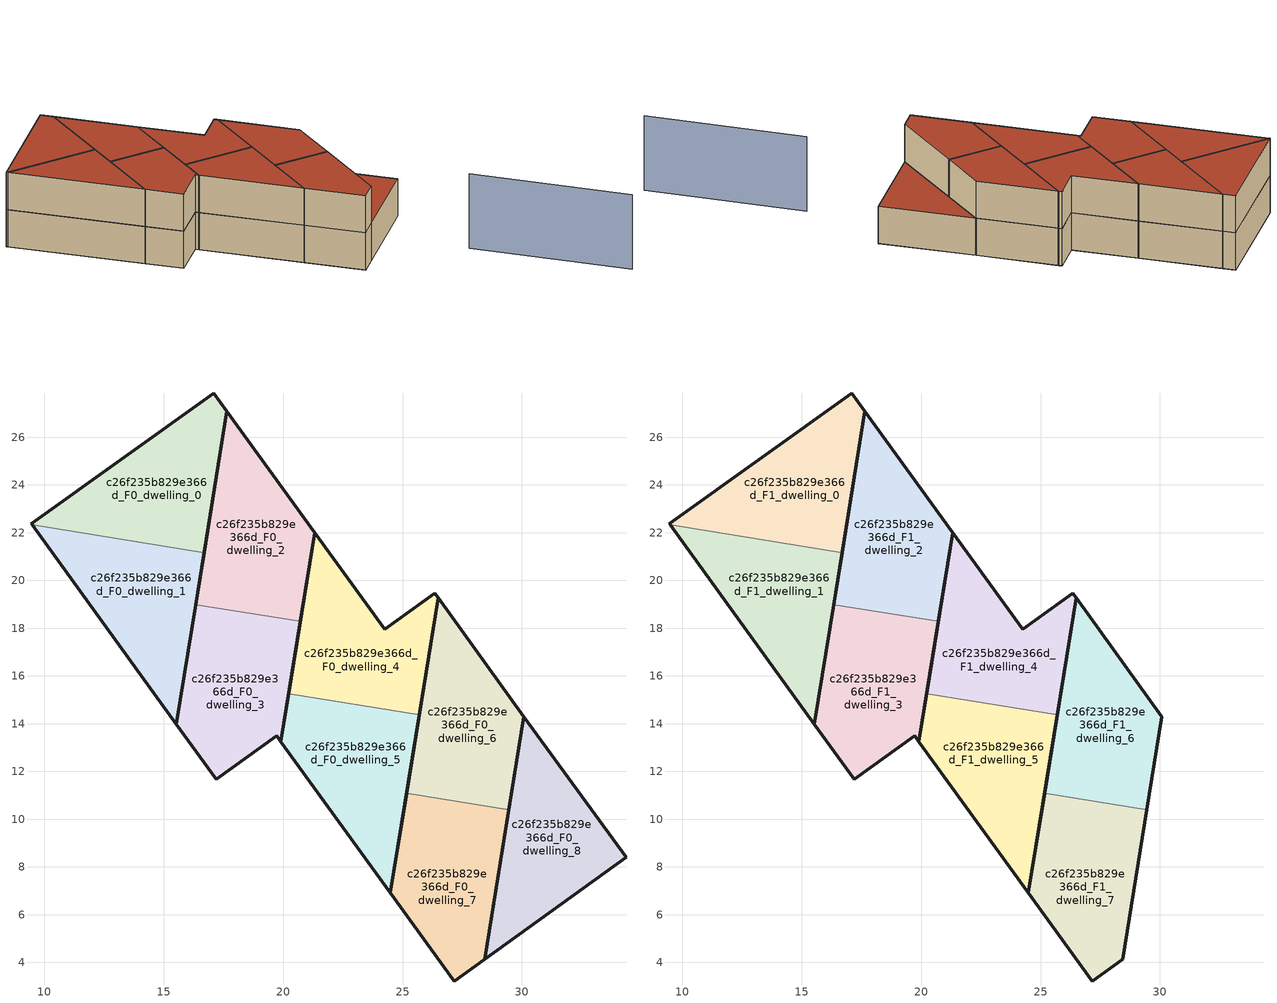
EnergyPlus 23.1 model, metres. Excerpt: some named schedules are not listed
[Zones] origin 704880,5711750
c26f235b829e366d_F0_dwelling_0
 floor ground (EU_floor_Construction): 16.69,21.16 17.64,27.08 17.08,27.85 9.46,22.36 9.48,22.33 z0
 wall outside (EU_wall_Construction): 9.48,22.33 9.46,22.36 17.08,27.85 17.64,27.08 16.69,21.16 z0:3
 wall to c26f235b829e366d_F0_dwelling_1 (EU_wall_Construction): 16.69,21.16 9.48,22.33 z0:3
c26f235b829e366d_F0_dwelling_1
 floor ground (EU_floor_Construction): 15.53,13.98 16.69,21.16 9.48,22.33 z0
 wall outside (EU_wall_Construction): 16.69,21.16 15.53,13.98 9.48,22.33 z0:3
c26f235b829e366d_F0_dwelling_2
 floor ground (EU_floor_Construction): 20.72,18.28 21.32,22 17.64,27.08 16.33,18.99 z0
 wall outside (EU_wall_Construction): 16.33,18.99 17.64,27.08 21.32,22 20.72,18.28 z0:3
 wall to c26f235b829e366d_F0_dwelling_3 (EU_wall_Construction): 20.72,18.28 16.33,18.99 z0:3
c26f235b829e366d_F0_dwelling_3
 floor ground (EU_floor_Construction): 19.9,13.25 20.72,18.28 16.33,18.99 15.53,13.98 17.2,11.67 19.73,13.49 z0
 wall outside (EU_wall_Construction): 20.72,18.28 19.9,13.25 19.73,13.49 17.2,11.67 15.53,13.98 16.33,18.99 z0:3
c26f235b829e366d_F0_dwelling_4
 floor ground (EU_floor_Construction): 25.7,14.37 26.49,19.26 26.34,19.47 24.24,17.96 21.32,22 20.23,15.25 z0
 wall outside (EU_wall_Construction): 20.23,15.25 21.32,22 24.24,17.96 26.34,19.47 26.49,19.26 25.7,14.37 z0:3
 wall to c26f235b829e366d_F0_dwelling_5 (EU_wall_Construction): 25.7,14.37 20.23,15.25 z0:3
c26f235b829e366d_F0_dwelling_5
 floor ground (EU_floor_Construction): 24.49,6.92 25.7,14.37 20.23,15.25 19.9,13.25 z0
 wall outside (EU_wall_Construction): 25.7,14.37 24.49,6.92 19.9,13.25 20.23,15.25 z0:3
c26f235b829e366d_F0_dwelling_6
 floor ground (EU_floor_Construction): 29.45,10.4 30.08,14.3 26.49,19.26 25.17,11.09 z0
 wall outside (EU_wall_Construction): 25.17,11.09 26.49,19.26 30.08,14.3 29.45,10.4 z0:3
 wall to c26f235b829e366d_F0_dwelling_7 (EU_wall_Construction): 29.45,10.4 25.17,11.09 z0:3
c26f235b829e366d_F0_dwelling_7
 floor ground (EU_floor_Construction): 28.44,4.14 29.45,10.4 25.17,11.09 24.49,6.92 27.17,3.22 z0
 wall outside (EU_wall_Construction): 29.45,10.4 28.44,4.14 27.17,3.22 24.49,6.92 25.17,11.09 z0:3
c26f235b829e366d_F0_dwelling_8
 floor ground (EU_floor_Construction): 34.36,8.4 30.08,14.3 28.44,4.14 z0
 wall outside (EU_wall_Construction): 30.08,14.3 34.36,8.4 28.44,4.14 30.08,14.3 z0:3
 roof outside (EU_roof_Construction): 30.08,14.3 34.36,8.4 28.44,4.14 z3
c26f235b829e366d_F1_dwelling_0
 floor to c26f235b829e366d_F0_dwelling_0 (EU_floor_Construction): 16.69,21.16 17.64,27.08 17.08,27.85 9.46,22.36 9.48,22.33 z3
 wall outside (EU_wall_Construction): 9.48,22.33 9.46,22.36 17.08,27.85 17.64,27.08 16.69,21.16 z3:6
 wall to c26f235b829e366d_F1_dwelling_1 (EU_wall_Construction): 16.69,21.16 9.48,22.33 z3:6
 roof outside (EU_roof_Construction): 17.08,27.85 17.64,27.08 16.69,21.16 9.48,22.33 9.46,22.36 z6
c26f235b829e366d_F1_dwelling_1
 floor to c26f235b829e366d_F0_dwelling_1 (EU_floor_Construction): 15.53,13.98 16.69,21.16 9.48,22.33 z3
 wall outside (EU_wall_Construction): 16.69,21.16 15.53,13.98 9.48,22.33 z3:6
 roof outside (EU_roof_Construction): 16.69,21.16 15.53,13.98 9.48,22.33 z6
c26f235b829e366d_F1_dwelling_2
 floor to c26f235b829e366d_F0_dwelling_2 (EU_floor_Construction): 20.72,18.28 21.32,22 17.64,27.08 16.33,18.99 z3
 wall outside (EU_wall_Construction): 16.33,18.99 17.64,27.08 21.32,22 20.72,18.28 z3:6
 wall to c26f235b829e366d_F1_dwelling_3 (EU_wall_Construction): 20.72,18.28 16.33,18.99 z3:6
 roof outside (EU_roof_Construction): 17.64,27.08 21.32,22 20.72,18.28 16.33,18.99 z6
c26f235b829e366d_F1_dwelling_3
 floor to c26f235b829e366d_F0_dwelling_3 (EU_floor_Construction): 19.9,13.25 20.72,18.28 16.33,18.99 15.53,13.98 17.2,11.67 19.73,13.49 z3
 wall outside (EU_wall_Construction): 20.72,18.28 19.9,13.25 19.73,13.49 17.2,11.67 15.53,13.98 16.33,18.99 z3:6
 roof outside (EU_roof_Construction): 20.72,18.28 19.9,13.25 19.73,13.49 17.2,11.67 15.53,13.98 16.33,18.99 z6
c26f235b829e366d_F1_dwelling_4
 floor to c26f235b829e366d_F0_dwelling_4 (EU_floor_Construction): 25.7,14.37 26.49,19.26 26.34,19.47 24.24,17.96 21.32,22 20.23,15.25 z3
 wall outside (EU_wall_Construction): 20.23,15.25 21.32,22 24.24,17.96 26.34,19.47 26.49,19.26 25.7,14.37 z3:6
 wall to c26f235b829e366d_F1_dwelling_5 (EU_wall_Construction): 25.7,14.37 20.23,15.25 z3:6
 roof outside (EU_roof_Construction): 26.34,19.47 26.49,19.26 25.7,14.37 20.23,15.25 21.32,22 24.24,17.96 z6
c26f235b829e366d_F1_dwelling_5
 floor to c26f235b829e366d_F0_dwelling_5 (EU_floor_Construction): 24.49,6.92 25.7,14.37 20.23,15.25 19.9,13.25 z3
 wall outside (EU_wall_Construction): 25.7,14.37 24.49,6.92 19.9,13.25 20.23,15.25 z3:6
 roof outside (EU_roof_Construction): 25.7,14.37 24.49,6.92 19.9,13.25 20.23,15.25 z6
c26f235b829e366d_F1_dwelling_6
 floor to c26f235b829e366d_F0_dwelling_6 (EU_floor_Construction): 29.45,10.4 30.08,14.3 26.49,19.26 25.17,11.09 z3
 wall outside (EU_wall_Construction): 25.17,11.09 26.49,19.26 30.08,14.3 29.45,10.4 z3:6
 wall to c26f235b829e366d_F1_dwelling_7 (EU_wall_Construction): 29.45,10.4 25.17,11.09 z3:6
 roof outside (EU_roof_Construction): 26.49,19.26 30.08,14.3 29.45,10.4 25.17,11.09 z6
c26f235b829e366d_F1_dwelling_7
 floor to c26f235b829e366d_F0_dwelling_7 (EU_floor_Construction): 28.44,4.14 29.45,10.4 25.17,11.09 24.49,6.92 27.17,3.22 z3
 wall outside (EU_wall_Construction): 29.45,10.4 28.44,4.14 27.17,3.22 24.49,6.92 25.17,11.09 z3:6
 roof outside (EU_roof_Construction): 29.45,10.4 28.44,4.14 27.17,3.22 24.49,6.92 25.17,11.09 z6
shading: 42.11,-8.69 35.12,1.25 z0:6
[Building]
EU S2 Campaign: North Axis=0; Terrain=City; Solar Distribution=FullExterior
[Site:Location]
London: Latitude=51.5; Longitude=-0.5; Time Zone=0; Elevation=25
[SizingPeriod:WeatherFileDays]
AnnualSizingPeriod: Begin Month=1; Begin Day of Month=1; End Month=12; End Day of Month=31; Day of Week for Start Day=Monday; Use Weather File Daylight Saving Period=No; Use Weather File Rain and Snow Indicators=No
[MATERIAL]
EU_InternalMass_Material: Roughness=MediumRough; Thickness=0.1; Conductivity=1; Density=1800; Specific Heat=900; Thermal Absorptance=0.9; Solar Absorptance=0.7; Visible Absorptance=0.7
[MATERIAL:NOMASS] Roughness=MediumRough; Thermal Absorptance=0.9; Solar Absorptance=0.7; Visible Absorptance=0.7
Name | Thermal Resistance
EU_wall_NoMass | 1.04674
EU_roof_NoMass | 4.32442
EU_floor_NoMass | 2.04616
[CONSTRUCTION]
EU_wall_Construction: EU_wall_NoMass
EU_roof_Construction: EU_roof_NoMass
EU_floor_Construction: EU_floor_NoMass
EU_InternalMass_Construction: EU_InternalMass_Material
[ZONE] Type=1; Multiplier=1; Ceiling Height=autocalculate; Floor Area=autocalculate; Part of Total Floor Area=Yes
Name | Volume
c26f235b829e366d_F0_dwelling_0; c26f235b829e366d_F1_dwelling_0 | 79.6289
c26f235b829e366d_F0_dwelling_1; c26f235b829e366d_F1_dwelling_1 | 79.6428
c26f235b829e366d_F0_dwelling_2; c26f235b829e366d_F1_dwelling_2 | 79.645
c26f235b829e366d_F0_dwelling_3; c26f235b829e366d_F1_dwelling_3 | 79.6436
c26f235b829e366d_F0_dwelling_4; c26f235b829e366d_F1_dwelling_4 | 79.6494
c26f235b829e366d_F0_dwelling_5; c26f235b829e366d_F1_dwelling_5 | 79.6553
c26f235b829e366d_F0_dwelling_6; c26f235b829e366d_F1_dwelling_6 | 79.6245
c26f235b829e366d_F0_dwelling_7; c26f235b829e366d_F1_dwelling_7 | 79.6267
c26f235b829e366d_F0_dwelling_8 | 79.6406
[INTERNALMASS] Construction=EU_InternalMass_Construction
Name | Zone or ZoneList | Surface Area
c26f235b829e366d_F0_dwelling_0_EU_InternalMass | c26f235b829e366d_F0_dwelling_0 | 26.5449
c26f235b829e366d_F0_dwelling_1_EU_InternalMass | c26f235b829e366d_F0_dwelling_1 | 26.5437
c26f235b829e366d_F0_dwelling_2_EU_InternalMass | c26f235b829e366d_F0_dwelling_2 | 26.5478
c26f235b829e366d_F0_dwelling_3_EU_InternalMass | c26f235b829e366d_F0_dwelling_3 | 26.5476
c26f235b829e366d_F0_dwelling_4_EU_InternalMass | c26f235b829e366d_F0_dwelling_4 | 26.5486
c26f235b829e366d_F0_dwelling_5_EU_InternalMass | c26f235b829e366d_F0_dwelling_5 | 26.5484
c26f235b829e366d_F0_dwelling_6_EU_InternalMass | c26f235b829e366d_F0_dwelling_6 | 26.5425
c26f235b829e366d_F0_dwelling_7_EU_InternalMass | c26f235b829e366d_F0_dwelling_7 | 26.5426
c26f235b829e366d_F0_dwelling_8_EU_InternalMass | c26f235b829e366d_F0_dwelling_8 | 26.547
c26f235b829e366d_F1_dwelling_0_EU_InternalMass | c26f235b829e366d_F1_dwelling_0 | 29.8681
c26f235b829e366d_F1_dwelling_1_EU_InternalMass | c26f235b829e366d_F1_dwelling_1 | 29.865
c26f235b829e366d_F1_dwelling_2_EU_InternalMass | c26f235b829e366d_F1_dwelling_2 | 29.8623
c26f235b829e366d_F1_dwelling_3_EU_InternalMass | c26f235b829e366d_F1_dwelling_3 | 29.8635
c26f235b829e366d_F1_dwelling_4_EU_InternalMass | c26f235b829e366d_F1_dwelling_4 | 29.8604
c26f235b829e366d_F1_dwelling_5_EU_InternalMass | c26f235b829e366d_F1_dwelling_5 | 29.8673
c26f235b829e366d_F1_dwelling_6_EU_InternalMass | c26f235b829e366d_F1_dwelling_6 | 29.8639
c26f235b829e366d_F1_dwelling_7_EU_InternalMass | c26f235b829e366d_F1_dwelling_7 | 29.8643
[OTHEREQUIPMENT] Fuel Type=Electricity; Design Level Calculation Method=Watts/Area; Power per Zone Floor Area=1; Fraction Latent=0; Fraction Radiant=0; Fraction Lost=0; Carbon Dioxide Generation Rate=0; EndUse Subcategory=EU_Step8_InternalGains
Name | Zone or ZoneList or Space or SpaceList | Schedule
EU_Step8_InternalGain_c26f235b829e366d_F0_dwelling_0_f000 | c26f235b829e366d_F0_dwelling_0 | EU_Step8_GainSchedule_c26f235b829e366d_F0_dwelling_0_f000
EU_Step8_InternalGain_c26f235b829e366d_F0_dwelling_1_f000 | c26f235b829e366d_F0_dwelling_1 | EU_Step8_GainSchedule_c26f235b829e366d_F0_dwelling_1_f000
EU_Step8_InternalGain_c26f235b829e366d_F0_dwelling_2_f000 | c26f235b829e366d_F0_dwelling_2 | EU_Step8_GainSchedule_c26f235b829e366d_F0_dwelling_2_f000
EU_Step8_InternalGain_c26f235b829e366d_F0_dwelling_3_f000 | c26f235b829e366d_F0_dwelling_3 | EU_Step8_GainSchedule_c26f235b829e366d_F0_dwelling_3_f000
EU_Step8_InternalGain_c26f235b829e366d_F0_dwelling_4_f000 | c26f235b829e366d_F0_dwelling_4 | EU_Step8_GainSchedule_c26f235b829e366d_F0_dwelling_4_f000
EU_Step8_InternalGain_c26f235b829e366d_F0_dwelling_5_f000 | c26f235b829e366d_F0_dwelling_5 | EU_Step8_GainSchedule_c26f235b829e366d_F0_dwelling_5_f000
EU_Step8_InternalGain_c26f235b829e366d_F0_dwelling_6_f000 | c26f235b829e366d_F0_dwelling_6 | EU_Step8_GainSchedule_c26f235b829e366d_F0_dwelling_6_f000
EU_Step8_InternalGain_c26f235b829e366d_F0_dwelling_7_f000 | c26f235b829e366d_F0_dwelling_7 | EU_Step8_GainSchedule_c26f235b829e366d_F0_dwelling_7_f000
EU_Step8_InternalGain_c26f235b829e366d_F0_dwelling_8_f000 | c26f235b829e366d_F0_dwelling_8 | EU_Step8_GainSchedule_c26f235b829e366d_F0_dwelling_8_f000
EU_Step8_InternalGain_c26f235b829e366d_F1_dwelling_0_f000 | c26f235b829e366d_F1_dwelling_0 | EU_Step8_GainSchedule_c26f235b829e366d_F1_dwelling_0_f000
EU_Step8_InternalGain_c26f235b829e366d_F1_dwelling_1_f000 | c26f235b829e366d_F1_dwelling_1 | EU_Step8_GainSchedule_c26f235b829e366d_F1_dwelling_1_f000
EU_Step8_InternalGain_c26f235b829e366d_F1_dwelling_2_f000 | c26f235b829e366d_F1_dwelling_2 | EU_Step8_GainSchedule_c26f235b829e366d_F1_dwelling_2_f000
EU_Step8_InternalGain_c26f235b829e366d_F1_dwelling_3_f000 | c26f235b829e366d_F1_dwelling_3 | EU_Step8_GainSchedule_c26f235b829e366d_F1_dwelling_3_f000
EU_Step8_InternalGain_c26f235b829e366d_F1_dwelling_4_f000 | c26f235b829e366d_F1_dwelling_4 | EU_Step8_GainSchedule_c26f235b829e366d_F1_dwelling_4_f000
EU_Step8_InternalGain_c26f235b829e366d_F1_dwelling_5_f000 | c26f235b829e366d_F1_dwelling_5 | EU_Step8_GainSchedule_c26f235b829e366d_F1_dwelling_5_f000
EU_Step8_InternalGain_c26f235b829e366d_F1_dwelling_6_f000 | c26f235b829e366d_F1_dwelling_6 | EU_Step8_GainSchedule_c26f235b829e366d_F1_dwelling_6_f000
EU_Step8_InternalGain_c26f235b829e366d_F1_dwelling_7_f000 | c26f235b829e366d_F1_dwelling_7 | EU_Step8_GainSchedule_c26f235b829e366d_F1_dwelling_7_f000
[ZONEVENTILATION:DESIGNFLOWRATE] Schedule=EU_AlwaysOn; Design Flow Rate Calculation Method=AirChanges/Hour; Air Changes per Hour=0.488719; Ventilation Type=Natural; Fan Pressure Rise=0; Fan Total Efficiency=1; Constant Term Coefficient=1; Temperature Term Coefficient=0; Velocity Term Coefficient=0; Velocity Squared Term Coefficient=0; Minimum Indoor Temperature=-100; Maximum Indoor Temperature=100; Delta Temperature=-100; Minimum Outdoor Temperature=-100; Maximum Outdoor Temperature=100; Maximum Wind Speed=40
Name | Zone or ZoneList or Space or SpaceList
EU_ConstantAir_c26f235b829e366d_F0_dwelling_0 | c26f235b829e366d_F0_dwelling_0
EU_ConstantAir_c26f235b829e366d_F0_dwelling_1 | c26f235b829e366d_F0_dwelling_1
EU_ConstantAir_c26f235b829e366d_F0_dwelling_2 | c26f235b829e366d_F0_dwelling_2
EU_ConstantAir_c26f235b829e366d_F0_dwelling_3 | c26f235b829e366d_F0_dwelling_3
EU_ConstantAir_c26f235b829e366d_F0_dwelling_4 | c26f235b829e366d_F0_dwelling_4
EU_ConstantAir_c26f235b829e366d_F0_dwelling_5 | c26f235b829e366d_F0_dwelling_5
EU_ConstantAir_c26f235b829e366d_F0_dwelling_6 | c26f235b829e366d_F0_dwelling_6
EU_ConstantAir_c26f235b829e366d_F0_dwelling_7 | c26f235b829e366d_F0_dwelling_7
EU_ConstantAir_c26f235b829e366d_F0_dwelling_8 | c26f235b829e366d_F0_dwelling_8
EU_ConstantAir_c26f235b829e366d_F1_dwelling_0 | c26f235b829e366d_F1_dwelling_0
EU_ConstantAir_c26f235b829e366d_F1_dwelling_1 | c26f235b829e366d_F1_dwelling_1
EU_ConstantAir_c26f235b829e366d_F1_dwelling_2 | c26f235b829e366d_F1_dwelling_2
EU_ConstantAir_c26f235b829e366d_F1_dwelling_3 | c26f235b829e366d_F1_dwelling_3
EU_ConstantAir_c26f235b829e366d_F1_dwelling_4 | c26f235b829e366d_F1_dwelling_4
EU_ConstantAir_c26f235b829e366d_F1_dwelling_5 | c26f235b829e366d_F1_dwelling_5
EU_ConstantAir_c26f235b829e366d_F1_dwelling_6 | c26f235b829e366d_F1_dwelling_6
EU_ConstantAir_c26f235b829e366d_F1_dwelling_7 | c26f235b829e366d_F1_dwelling_7
[HVACTEMPLATE:THERMOSTAT] Constant Heating Setpoint=20; Constant Cooling Setpoint=50
EU_HeatOnly_c26f235b829e366d_F0_dwelling_0; EU_HeatOnly_c26f235b829e366d_F0_dwelling_1; EU_HeatOnly_c26f235b829e366d_F0_dwelling_2; EU_HeatOnly_c26f235b829e366d_F0_dwelling_3; EU_HeatOnly_c26f235b829e366d_F0_dwelling_4; EU_HeatOnly_c26f235b829e366d_F0_dwelling_5; EU_HeatOnly_c26f235b829e366d_F0_dwelling_6; EU_HeatOnly_c26f235b829e366d_F0_dwelling_7; EU_HeatOnly_c26f235b829e366d_F0_dwelling_8; EU_HeatOnly_c26f235b829e366d_F1_dwelling_0; EU_HeatOnly_c26f235b829e366d_F1_dwelling_1; EU_HeatOnly_c26f235b829e366d_F1_dwelling_2; EU_HeatOnly_c26f235b829e366d_F1_dwelling_3; EU_HeatOnly_c26f235b829e366d_F1_dwelling_4; EU_HeatOnly_c26f235b829e366d_F1_dwelling_5; EU_HeatOnly_c26f235b829e366d_F1_dwelling_6; EU_HeatOnly_c26f235b829e366d_F1_dwelling_7
[HVACTEMPLATE:ZONE:IDEALLOADSAIRSYSTEM] System Availability Schedule=EU_AlwaysOn; Maximum Heating Supply Air Temperature=50; Minimum Cooling Supply Air Temperature=13; Maximum Heating Supply Air Humidity Ratio=0.0156; Minimum Cooling Supply Air Humidity Ratio=0.0077; Heating Limit=NoLimit; Cooling Limit=NoLimit; Heating Availability Schedule=EU_AlwaysOn; Cooling Availability Schedule=EU_CoolingOff; Dehumidification Control Type=ConstantSensibleHeatRatio; Cooling Sensible Heat Ratio=0.7; Dehumidification Setpoint=60; Humidification Control Type=None; Humidification Setpoint=30; Outdoor Air Method=None; Outdoor Air Flow Rate per Person=0.00944; Outdoor Air Flow Rate per Zone Floor Area=0; Outdoor Air Flow Rate per Zone=0; Demand Controlled Ventilation Type=None; Outdoor Air Economizer Type=NoEconomizer; Heat Recovery Type=None; Sensible Heat Recovery Effectiveness=0.7; Latent Heat Recovery Effectiveness=0.65
Name | Template Thermostat
c26f235b829e366d_F0_dwelling_0 | EU_HeatOnly_c26f235b829e366d_F0_dwelling_0
c26f235b829e366d_F0_dwelling_1 | EU_HeatOnly_c26f235b829e366d_F0_dwelling_1
c26f235b829e366d_F0_dwelling_2 | EU_HeatOnly_c26f235b829e366d_F0_dwelling_2
c26f235b829e366d_F0_dwelling_3 | EU_HeatOnly_c26f235b829e366d_F0_dwelling_3
c26f235b829e366d_F0_dwelling_4 | EU_HeatOnly_c26f235b829e366d_F0_dwelling_4
c26f235b829e366d_F0_dwelling_5 | EU_HeatOnly_c26f235b829e366d_F0_dwelling_5
c26f235b829e366d_F0_dwelling_6 | EU_HeatOnly_c26f235b829e366d_F0_dwelling_6
c26f235b829e366d_F0_dwelling_7 | EU_HeatOnly_c26f235b829e366d_F0_dwelling_7
c26f235b829e366d_F0_dwelling_8 | EU_HeatOnly_c26f235b829e366d_F0_dwelling_8
c26f235b829e366d_F1_dwelling_0 | EU_HeatOnly_c26f235b829e366d_F1_dwelling_0
c26f235b829e366d_F1_dwelling_1 | EU_HeatOnly_c26f235b829e366d_F1_dwelling_1
c26f235b829e366d_F1_dwelling_2 | EU_HeatOnly_c26f235b829e366d_F1_dwelling_2
c26f235b829e366d_F1_dwelling_3 | EU_HeatOnly_c26f235b829e366d_F1_dwelling_3
c26f235b829e366d_F1_dwelling_4 | EU_HeatOnly_c26f235b829e366d_F1_dwelling_4
c26f235b829e366d_F1_dwelling_5 | EU_HeatOnly_c26f235b829e366d_F1_dwelling_5
c26f235b829e366d_F1_dwelling_6 | EU_HeatOnly_c26f235b829e366d_F1_dwelling_6
c26f235b829e366d_F1_dwelling_7 | EU_HeatOnly_c26f235b829e366d_F1_dwelling_7
